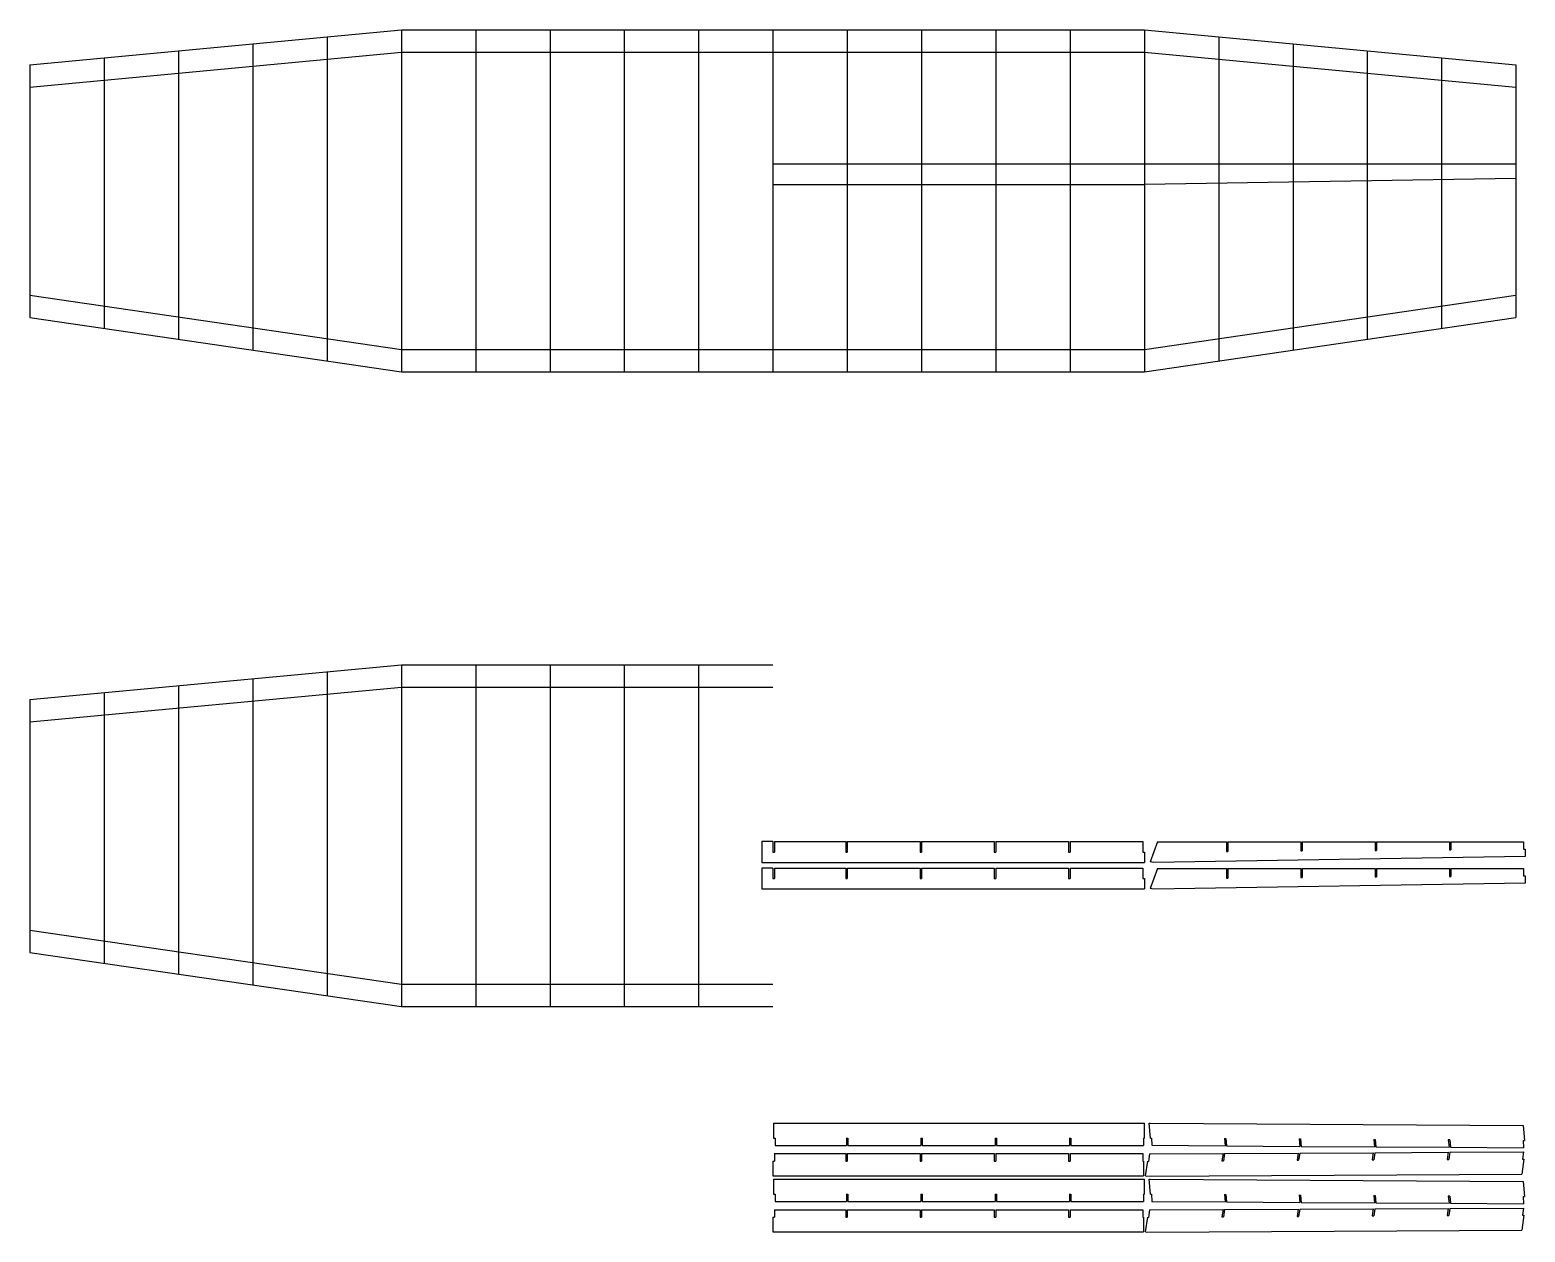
# Model space of a CAD drawing. Header units: inches. Extents: x -500 to 506, y -292 to 517.
import ezdxf

# ---------------------------------------------------------------- set-up
doc = ezdxf.new("R2010")
doc.units = ezdxf.units.IN
doc.header["$MEASUREMENT"] = 0

msp = doc.modelspace()

# ---------------------------------------------------------------- linework, layer by layer
for p, q in [((-500, 493.5), (-250, 517)), ((-250, 517), (-250, 287)), ((-250, 517), (0, 517)), ((-200, 517), (-200, 287)), ((-150, 517), (-150, 287)), ((-100, 517), (-100, 287)), ((-50, 517), (-50, 287)), ((0, 517), (0, 287)), ((0, 517), (0, 287)), ((0, 517), (250, 517)), ((50, 517), (50, 287)), ((100, 517), (100, 287)), ((150, 517), (150, 287)), ((200, 517), (200, 287)), ((250, 517), (250, 287)), ((250, 517), (500, 493.5)), ((-350, 507.6), (-350, 301.6)), ((-300, 512.3), (-300, 294.3)), ((300, 512.3), (300, 294.3)), ((350, 507.6), (350, 301.6)), ((-500, 478.5), (-250, 502)), ((-500, 493.5), (-500, 323.5)), ((-450, 498.2), (-450, 316.2)), ((-400, 502.9), (-400, 308.9)), ((-250, 502), (0, 502)), ((0, 502), (250, 502)), ((250, 502), (500, 478.5)), ((400, 502.9), (400, 308.9)), ((450, 498.2), (450, 316.2)), ((500, 493.5), (500, 323.5)), ((0, 427), (500, 427)), ((500, 427), (500, 417)), ((0, 413), (250, 413)), ((500, 417), (250, 413)), ((-500, 338.5), (-250, 302)), ((250, 302), (500, 338.5)), ((-500, 323.5), (-250, 287)), ((250, 287), (500, 323.5)), ((-250, 302), (0, 302)), ((0, 302), (250, 302)), ((-250, 287), (0, 287)), ((0, 287), (250, 287)), ((-500, 66.5), (-250, 90)), ((-350, 80.6), (-350, -125.4)), ((-300, 85.3), (-300, -132.7)), ((-250, 90), (-250, -140)), ((-250, 90), (0, 90)), ((-200, 90), (-200, -140)), ((-150, 90), (-150, -140)), ((-100, 90), (-100, -140)), ((-50, 90), (-50, -140)), ((-500, 51.5), (-250, 75)), ((-450, 71.2), (-450, -110.8)), ((-400, 75.9), (-400, -118.1)), ((-250, 75), (0, 75)), ((-500, 66.5), (-500, -103.5)), ((-7.5, -29), (-7.5, -43)), ((0, -29), (-7.5, -29)), ((0, -29), (0, -36)), ((1, -29), (49, -29)), ((1, -29), (1, -36)), ((49, -29), (49, -36)), ((50, -29), (50, -36)), ((50, -29), (99, -29)), ((99, -29), (99, -36)), ((100, -29), (100, -36)), ((100, -29), (149, -29)), ((149, -29), (149, -36)), ((150, -29), (150, -36)), ((150, -29), (199, -29)), ((199, -29), (199, -36)), ((200, -29), (200, -36)), ((200, -29), (249, -29)), ((249, -29), (249, -36)), ((258.7, -29.1), (253.8, -42.7)), ((258.7, -29.1), (305.2, -29.1)), ((305.2, -29.1), (305.2, -35.7)), ((306.2, -29.1), (306.2, -35.7)), ((306.2, -29.1), (355.2, -29.1)), ((355.2, -29.1), (355.2, -35.3)), ((356.2, -29.1), (356.2, -35.3)), ((356.2, -29.1), (405.2, -29.1)), ((405.2, -29.1), (405.2, -34.9)), ((406.2, -29.1), (406.2, -34.9)), ((406.2, -29.1), (455.2, -29.1)), ((455.2, -29.1), (455.2, -34.5)), ((456.2, -29.1), (456.2, -34.5)), ((456.2, -29.1), (505.2, -29.1)), ((505.2, -29.1), (505.2, -34.1)), ((0, -36), (1, -36)), ((49, -36), (50, -36)), ((99, -36), (100, -36)), ((149, -36), (150, -36)), ((199, -36), (200, -36)), ((249, -36), (250, -36)), ((250, -36), (250, -43)), ((506.2, -39.1), (256.2, -43.1)), ((305.2, -35.7), (306.2, -35.7)), ((355.2, -35.3), (356.2, -35.3)), ((405.2, -34.9), (406.2, -34.9)), ((455.2, -34.5), (456.2, -34.5)), ((505.2, -34.1), (506.2, -34.1)), ((506.2, -34.1), (506.2, -39.1)), ((506.2, -34.1), (506.2, -39.1)), ((-7.5, -43), (250, -43)), ((-7.5, -46.8), (-7.5, -60.8)), ((0, -46.8), (-7.5, -46.8)), ((0, -46.8), (0, -53.8)), ((1, -46.8), (1, -53.8)), ((1, -46.8), (49, -46.8)), ((49, -46.8), (49, -53.8)), ((50, -46.8), (50, -53.8)), ((50, -46.8), (99, -46.8)), ((99, -46.8), (99, -53.8)), ((100, -46.8), (100, -53.8)), ((100, -46.8), (149, -46.8)), ((149, -46.8), (149, -53.8)), ((150, -46.8), (150, -53.8)), ((150, -46.8), (199, -46.8)), ((199, -46.8), (199, -53.8)), ((200, -46.8), (200, -53.8)), ((200, -46.8), (249, -46.8)), ((249, -46.8), (249, -53.8)), ((256.2, -43.1), (253.8, -42.7)), ((258.7, -47), (253.8, -60.5)), ((258.7, -47), (305.2, -47)), ((305.2, -47), (305.2, -53.6)), ((306.2, -47), (306.2, -53.6)), ((306.2, -47), (355.2, -47)), ((355.2, -47), (355.2, -53.2)), ((356.2, -47), (356.2, -53.2)), ((356.2, -47), (405.2, -47)), ((405.2, -47), (405.2, -52.8)), ((406.2, -47), (406.2, -52.8)), ((406.2, -47), (455.2, -47)), ((455.2, -47), (455.2, -52.4)), ((456.2, -47), (456.2, -52.4)), ((456.2, -47), (505.2, -47)), ((505.2, -47), (505.2, -52)), ((0, -53.8), (1, -53.8)), ((49, -53.8), (50, -53.8)), ((99, -53.8), (100, -53.8)), ((149, -53.8), (150, -53.8)), ((199, -53.8), (200, -53.8)), ((249, -53.8), (250, -53.8)), ((250, -53.8), (250, -60.8)), ((506.2, -57), (256.2, -61)), ((305.2, -53.6), (306.2, -53.6)), ((355.2, -53.2), (356.2, -53.2)), ((405.2, -52.8), (406.2, -52.8)), ((455.2, -52.4), (456.2, -52.4)), ((505.2, -52), (506.2, -52)), ((506.2, -52), (506.2, -57)), ((506.2, -52), (506.2, -57)), ((-7.5, -60.8), (250, -60.8)), ((256.2, -61), (253.8, -60.5)), ((-500, -88.5), (-250, -125)), ((-500, -103.5), (-250, -140)), ((-250, -125), (0, -125)), ((-250, -140), (0, -140)), ((0.5, -218.4), (0.5, -228.4)), ((0.5, -218.4), (0.5, -228.4)), ((0.5, -218.4), (250, -218.4)), ((250, -228.4), (250, -218.4)), ((253.3, -218.4), (253.8, -218.4)), ((254.2, -228.4), (253.3, -218.4)), ((253.8, -218.4), (504.9, -220)), ((504.9, -220), (505.8, -230)), ((0.5, -228.4), (1.5, -228.4)), ((1.5, -228.4), (1.5, -233.4)), ((49.5, -228.4), (49.5, -233.4)), ((49.5, -228.4), (50.5, -228.4)), ((50.5, -228.4), (50.5, -233.4)), ((99.5, -228.4), (99.5, -233.4)), ((99.5, -228.4), (100.5, -228.4)), ((100.5, -228.4), (100.5, -233.4)), ((149.5, -228.4), (149.5, -233.4)), ((149.5, -228.4), (150.5, -228.4)), ((150.5, -228.4), (150.5, -233.4)), ((199.5, -228.4), (199.5, -233.4)), ((199.5, -228.4), (200.5, -228.4)), ((200.5, -228.4), (200.5, -233.4)), ((249.5, -228.4), (249.5, -233.4)), ((249.5, -228.4), (250, -228.4)), ((254.2, -228.4), (254.7, -228.4)), ((254.7, -228.4), (255.1, -233.3)), ((303.9, -228.7), (304.3, -233.7)), ((303.9, -228.7), (304.9, -228.7)), ((304.9, -228.7), (305.3, -233.7)), ((354.1, -229), (354.5, -234)), ((354.1, -229), (355.1, -229)), ((355.1, -229), (355.5, -234)), ((404.3, -229.4), (404.8, -234.3)), ((404.3, -229.4), (405.3, -229.4)), ((405.3, -229.4), (405.8, -234.3)), ((454.5, -229.7), (455, -234.6)), ((455.6, -229.7), (454.5, -229.7)), ((455.6, -229.7), (456, -234.6)), ((504.8, -230), (505.2, -234.9)), ((504.8, -230), (505.8, -230)), ((1, -238.9), (49, -238.9)), ((1, -238.9), (1, -243.9)), ((1.5, -233.4), (49.5, -233.4)), ((49, -238.9), (49, -243.9)), ((50, -238.9), (50, -243.9)), ((50, -238.9), (99, -238.9)), ((50.5, -233.4), (99.5, -233.4)), ((99, -238.9), (99, -243.9)), ((100, -238.9), (100, -243.9)), ((100, -238.9), (149, -238.9)), ((100.5, -233.4), (149.5, -233.4)), ((149, -238.9), (149, -243.9)), ((150, -238.9), (150, -243.9)), ((150, -238.9), (199, -238.9)), ((150.5, -233.4), (199.5, -233.4)), ((199, -238.9), (199, -243.9)), ((200, -238.9), (200, -243.9)), ((200, -238.9), (249, -238.9)), ((200.5, -233.4), (249.5, -233.4)), ((249, -238.9), (249, -243.9)), ((253.4, -239.1), (252.7, -244.1)), ((253.4, -239.1), (302.9, -238.8)), ((255.1, -233.3), (304.3, -233.7)), ((302.9, -238.8), (302.2, -243.7)), ((303.9, -238.8), (303.2, -243.7)), ((303.9, -238.8), (353.4, -238.6)), ((305.3, -233.7), (354.5, -234)), ((353.4, -238.6), (352.8, -243.4)), ((354.5, -238.6), (353.8, -243.4)), ((354.5, -238.6), (404, -238.3)), ((355.5, -234), (404.8, -234.3)), ((404, -238.3), (403.3, -243.1)), ((405, -238.3), (404.3, -243.1)), ((405, -238.3), (454.5, -238)), ((405.8, -234.3), (455, -234.6)), ((454.5, -238), (453.8, -242.9)), ((455.5, -238), (454.8, -242.9)), ((455.5, -238), (505, -237.7)), ((456, -234.6), (505.2, -234.9)), ((505, -237.7), (504.4, -242.6)), ((0, -243.9), (1, -243.9)), ((0, -243.9), (0, -253.9)), ((0, -243.9), (0, -253.9)), ((49, -243.9), (50, -243.9)), ((99, -243.9), (100, -243.9)), ((149, -243.9), (150, -243.9)), ((199, -243.9), (200, -243.9)), ((249, -243.9), (249.5, -243.9)), ((249.5, -243.9), (249.5, -253.9)), ((250.8, -253.9), (252.2, -244)), ((252.2, -244), (252.7, -244.1)), ((302.2, -243.7), (303.2, -243.7)), ((352.8, -243.4), (353.8, -243.4)), ((403.3, -243.1), (404.3, -243.1)), ((453.8, -242.9), (454.8, -242.9)), ((505.4, -242.6), (504, -252.6)), ((504.4, -242.6), (505.4, -242.6)), ((0, -253.9), (249.5, -253.9)), ((0.5, -256.1), (0.5, -266.1)), ((0.5, -256.1), (0.5, -266.1)), ((0.5, -256.1), (250, -256.1)), ((250, -266.1), (250, -256.1)), ((250.8, -253.9), (251.3, -254)), ((251.3, -254), (504, -252.6)), ((253.3, -256.1), (253.8, -256.1)), ((254.2, -266.1), (253.3, -256.1)), ((253.8, -256.1), (504.9, -257.7)), ((504.9, -257.7), (505.8, -267.7)), ((0.5, -266.1), (1.5, -266.1)), ((1.5, -266.1), (1.5, -271.1)), ((1.5, -271.1), (49.5, -271.1)), ((49.5, -266.1), (49.5, -271.1)), ((49.5, -266.1), (50.5, -266.1)), ((50.5, -266.1), (50.5, -271.1)), ((50.5, -271.1), (99.5, -271.1)), ((99.5, -266.1), (99.5, -271.1)), ((99.5, -266.1), (100.5, -266.1)), ((100.5, -266.1), (100.5, -271.1)), ((100.5, -271.1), (149.5, -271.1)), ((149.5, -266.1), (149.5, -271.1)), ((149.5, -266.1), (150.5, -266.1)), ((150.5, -266.1), (150.5, -271.1)), ((150.5, -271.1), (199.5, -271.1)), ((199.5, -266.1), (199.5, -271.1)), ((199.5, -266.1), (200.5, -266.1)), ((200.5, -266.1), (200.5, -271.1)), ((200.5, -271.1), (249.5, -271.1)), ((249.5, -266.1), (249.5, -271.1)), ((249.5, -266.1), (250, -266.1)), ((254.2, -266.1), (254.7, -266.1)), ((254.7, -266.1), (255.1, -271)), ((255.1, -271), (304.3, -271.4)), ((303.9, -266.4), (304.3, -271.4)), ((303.9, -266.4), (304.9, -266.4)), ((304.9, -266.4), (305.3, -271.4)), ((305.3, -271.4), (354.5, -271.7)), ((354.1, -266.7), (354.5, -271.7)), ((354.1, -266.7), (355.1, -266.8)), ((355.1, -266.8), (355.5, -271.7)), ((404.3, -267.1), (404.8, -272)), ((404.3, -267.1), (405.3, -267.1)), ((405.3, -267.1), (405.8, -272)), ((454.5, -267.4), (455, -272.3)), ((455.6, -267.4), (454.5, -267.4)), ((455.6, -267.4), (456, -272.3)), ((504.8, -267.7), (505.2, -272.6)), ((504.8, -267.7), (505.8, -267.7)), ((0, -281.6), (0, -291.6)), ((0, -281.6), (0, -291.6)), ((0, -281.6), (1, -281.6)), ((1, -276.6), (1, -281.6)), ((1, -276.6), (49, -276.6)), ((49, -276.6), (49, -281.6)), ((49, -281.6), (50, -281.6)), ((50, -276.6), (50, -281.6)), ((50, -276.6), (99, -276.6)), ((99, -276.6), (99, -281.6)), ((99, -281.6), (100, -281.6)), ((100, -276.6), (100, -281.6)), ((100, -276.6), (149, -276.6)), ((149, -276.6), (149, -281.6)), ((149, -281.6), (150, -281.6)), ((150, -276.6), (150, -281.6)), ((150, -276.6), (199, -276.6)), ((199, -276.6), (199, -281.6)), ((199, -281.6), (200, -281.6)), ((200, -276.6), (200, -281.6)), ((200, -276.6), (249, -276.6)), ((249, -276.6), (249, -281.6)), ((249, -281.6), (249.5, -281.6)), ((249.5, -281.6), (249.5, -291.6)), ((250.8, -291.6), (252.2, -281.7)), ((252.2, -281.7), (252.7, -281.8)), ((253.4, -276.8), (252.7, -281.8)), ((253.4, -276.8), (302.9, -276.5)), ((302.9, -276.5), (302.2, -281.4)), ((302.2, -281.4), (303.2, -281.4)), ((303.9, -276.5), (303.2, -281.4)), ((303.9, -276.5), (353.4, -276.3)), ((353.4, -276.3), (352.8, -281.1)), ((352.8, -281.1), (353.8, -281.1)), ((354.5, -276.3), (353.8, -281.1)), ((354.5, -276.3), (404, -276)), ((355.5, -271.7), (404.8, -272)), ((404, -276), (403.3, -280.8)), ((403.3, -280.8), (404.3, -280.8)), ((405, -276), (404.3, -280.8)), ((405, -276), (454.5, -275.7)), ((405.8, -272), (455, -272.3)), ((454.5, -275.7), (453.8, -280.6)), ((453.8, -280.6), (454.8, -280.6)), ((455.5, -275.7), (454.8, -280.6)), ((455.5, -275.7), (505, -275.5)), ((456, -272.3), (505.2, -272.6)), ((505.4, -280.3), (504, -290.3)), ((505, -275.5), (504.4, -280.3)), ((504.4, -280.3), (505.4, -280.3)), ((0, -291.6), (249.5, -291.6)), ((250.8, -291.6), (251.3, -291.7)), ((251.3, -291.7), (504, -290.3))]:
    msp.add_line(p, q)

doc.saveas('drawing.dxf')
